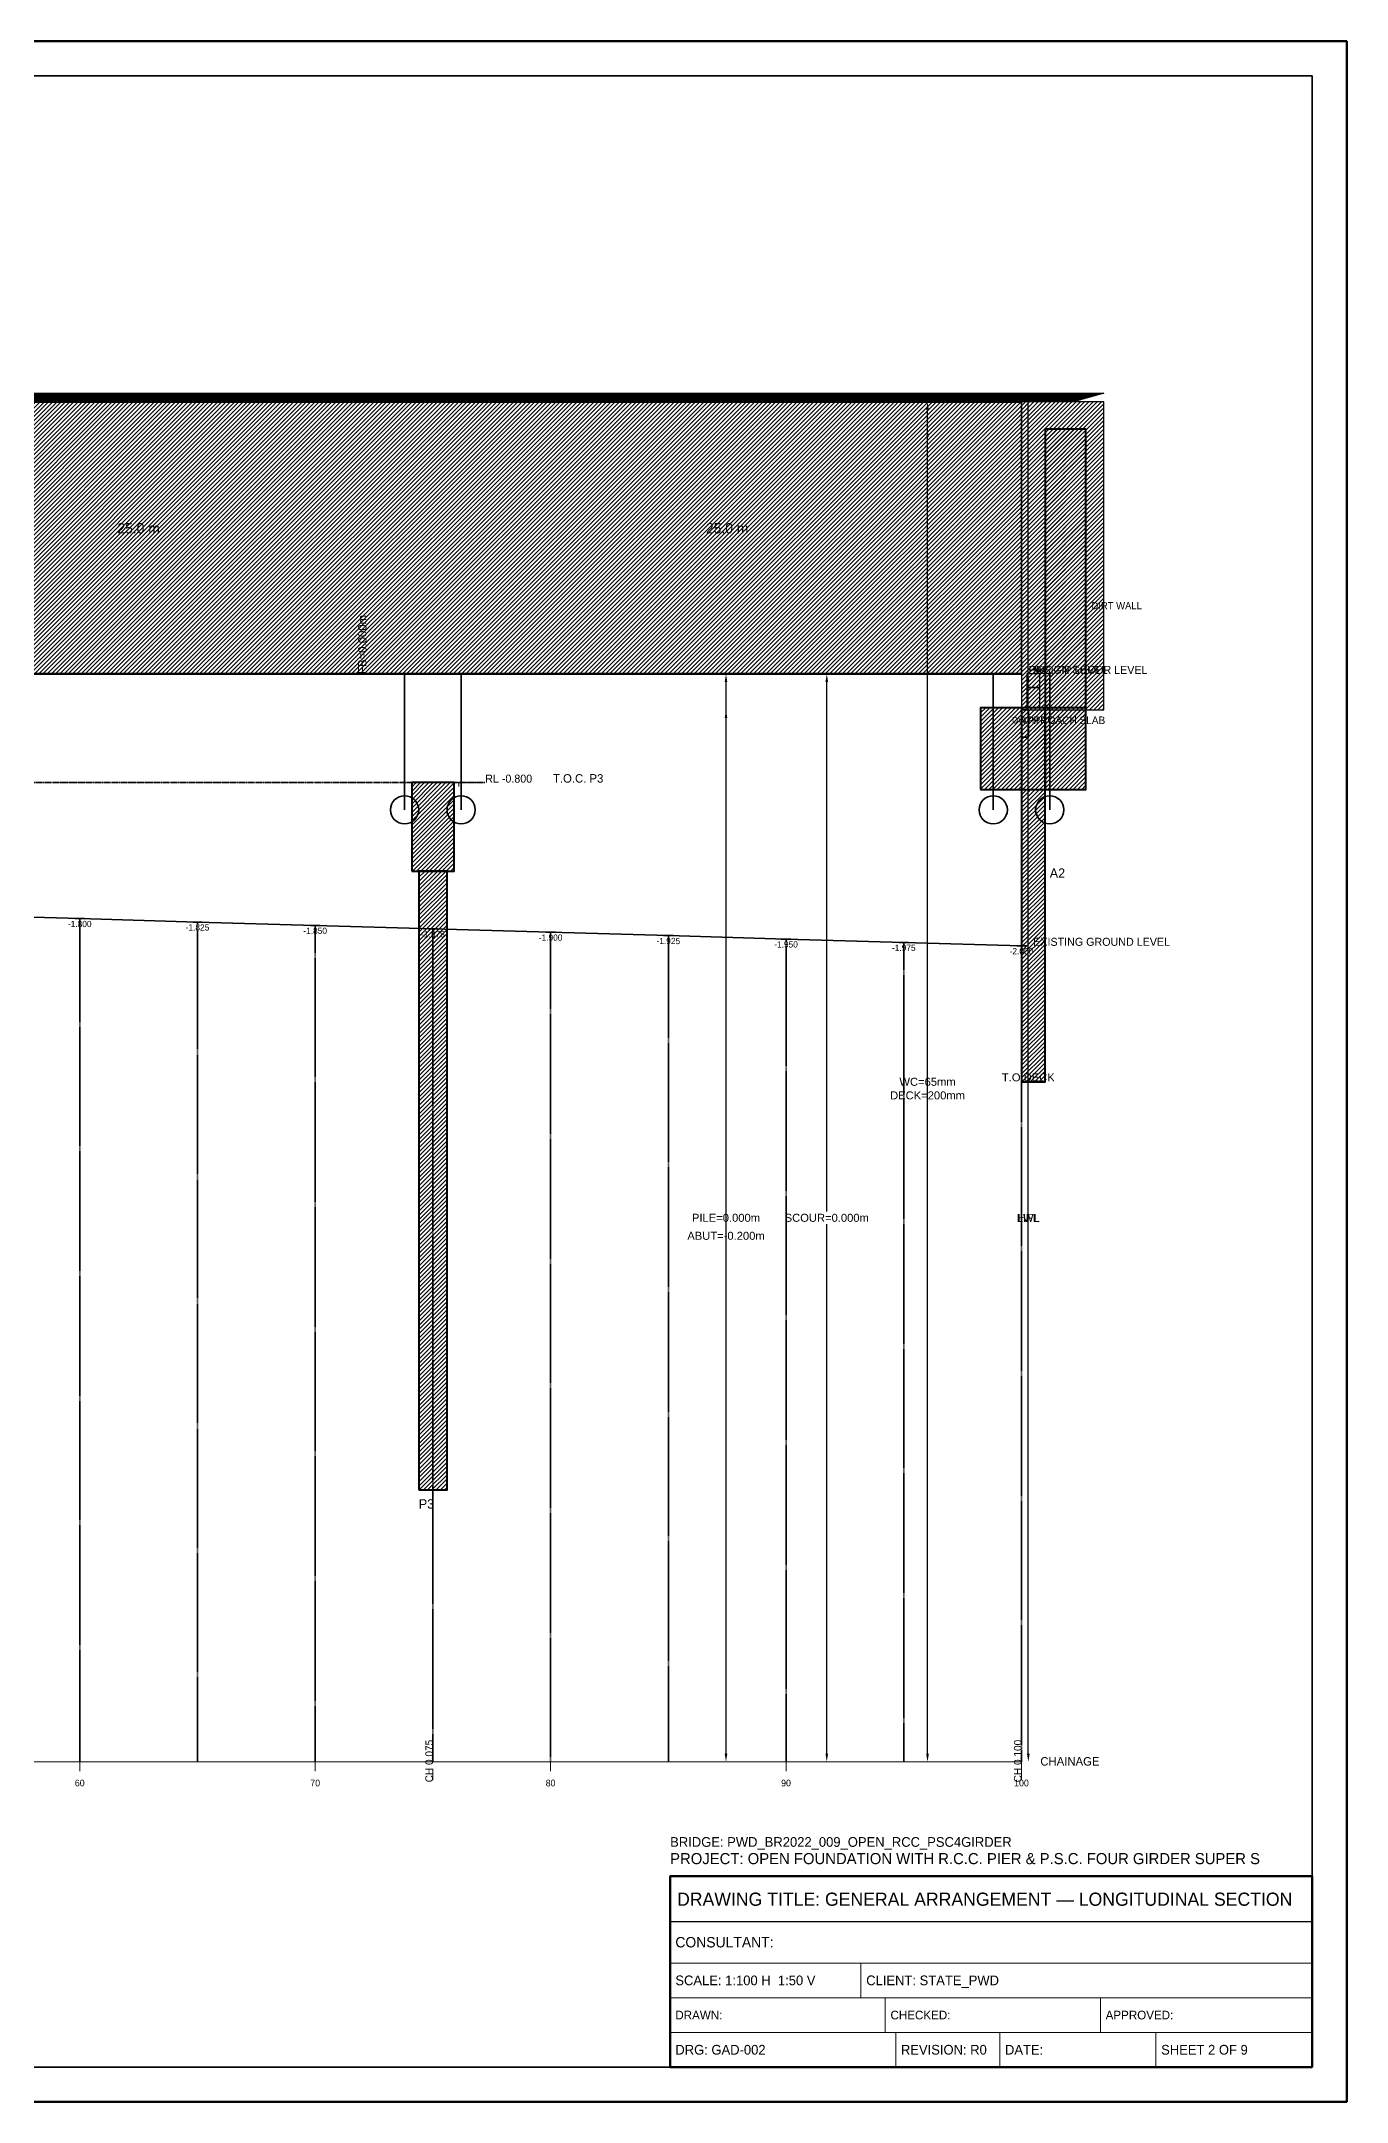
# Model space of a CAD drawing. Header units: metres. Extents: x 0 to 841, y 0 to 594.
# Drawn here: x 465 to 841, y 0 to 594 of the extents above; entities that cross this region are included whole.
import ezdxf
from ezdxf.enums import TextEntityAlignment as Align

# ---------------------------------------------------------------- set-up
doc = ezdxf.new("R2010")
doc.units = ezdxf.units.M
doc.linetypes.add('DASHED', pattern=[0.5, 0.375, -0.125])
doc.linetypes.add('DASHED2', pattern=[0.25, 0.1875, -0.0625])
for name, color, linetype, lineweight in [('ABUT-PROF', 4, 'Continuous', 50), ('BORDER-INNER', 7, 'Continuous', 35), ('BORDER-OUTER', 7, 'Continuous', 70), ('CIVIL-CHAINAGE', 7, 'Continuous', 18), ('CIVIL-GROUND', 3, 'Continuous', 35), ('CIVIL-HFL', 5, 'DASHED', 25), ('CIVIL-LWL', 4, 'DASHED', 18), ('CIVIL-ROAD', 7, 'Continuous', 25), ('CIVIL-SCOUR', 1, 'DASHED2', 18), ('DIM-CHAINAGE', 3, 'Continuous', 18), ('DIM-LEVEL', 3, 'Continuous', 18), ('DIM-LINEAR', 3, 'Continuous', 18), ('FOUND-PILE', 4, 'Continuous', 35), ('STRUC-HATCHING', 8, 'Continuous', 18), ('STRUC-SECTION', 2, 'Continuous', 35), ('SUB-ABUT', 3, 'Continuous', 35), ('SUB-BEARING', 5, 'Continuous', 25), ('SUB-DIRT-WALL', 3, 'Continuous', 35), ('SUB-PIER', 2, 'Continuous', 35), ('SUPER-DECK', 2, 'Continuous', 50), ('SUPER-WEARING', 8, 'Continuous', 25), ('TEXT-GENERAL', 7, 'Continuous', 18), ('TEXT-HEADER', 7, 'Continuous', 25), ('TEXT-LEVEL', 5, 'Continuous', 18), ('TEXT-SPEC', 7, 'Continuous', 13), ('TEXT-TITLE', 7, 'Continuous', 25), ('TITLEBLK-BOX', 7, 'Continuous', 50), ('TITLEBLK-TEXT', 7, 'Continuous', 18)]:
    doc.layers.add(name, color=color, linetype=linetype, lineweight=lineweight)
doc.styles.add('BRIDGE_STD', font='Arial.ttf')
doc.dimstyles.new('pmb100', dxfattribs={"dimtxt": 2.5, "dimasz": 0.9375, "dimexe": 2.5, "dimexo": 2.5, "dimtad": 0, "dimtih": 1, "dimdec": 0, "dimtxsty": 'BRIDGE_STD', "dimcen": 2.5, "dimazin": 3, "dimtfac": 1, "dimtmove": 0, "dimatfit": 3})

msp = doc.modelspace()

# ---------------------------------------------------------------- hatches: boundary and pattern name
at = {"layer": 'STRUC-HATCHING'}
h = msp.add_hatch(dxfattribs=at)
h.set_pattern_fill('ANSI31', scale=0.271402)
h.paths.add_polyline_path([(68.75, 411.63), (747.25, 411.63), (747.25, 490.04), (68.75, 490.04)])
h = msp.add_hatch(dxfattribs=at)
h.set_pattern_fill('ANSI31', scale=0.271402)
h.paths.add_polyline_path([(747.25, 401.25), (771, 401.25), (771, 490.04), (747.25, 490.04)])
h = msp.add_hatch(dxfattribs=at)
h.set_pattern_fill('ANSI31', scale=0.271402)
h.paths.add_polyline_path([(754.04, 378.31), (765.8, 378.31), (765.8, 482.2), (754.04, 482.2)])
h = msp.add_hatch(dxfattribs=at)
h.set_pattern_fill('ANSI31', scale=0.271402)
h.paths.add_polyline_path([(735.49, 378.31), (765.8, 378.31), (765.8, 401.83), (735.49, 401.83)])
h = msp.add_hatch(dxfattribs=at)
h.set_pattern_fill('ANSI31', scale=0.271402)
h.paths.add_polyline_path([(747.25, 294.02), (754.04, 294.02), (754.04, 401.83), (747.25, 401.83)])
h = msp.add_hatch(dxfattribs=at)
h.set_pattern_fill('ANSI31', scale=0.271402)
h.paths.add_polyline_path([(571.52, 354.79), (583.73, 354.79), (583.73, 380.27), (571.52, 380.27)])
h = msp.add_hatch(dxfattribs=at)
h.set_pattern_fill('ANSI31', scale=0.271402)
h.paths.add_polyline_path([(573.56, 176.41), (581.7, 176.41), (581.7, 354.79), (573.56, 354.79)])
at = {"layer": 'SUPER-WEARING'}
h = msp.add_hatch(dxfattribs=at)
h.set_pattern_fill('SOLID')
h.paths.add_polyline_path([(45, 492.59), (771, 492.59), (762.18, 490.04), (53.82, 490.04)])

# ---------------------------------------------------------------- linework, layer by layer
at = {"layer": 'ABUT-PROF', "lineweight": 35}
msp.add_lwpolyline([(747.25, 393.4), (749.29, 393.4), (749.29, 401.25), (747.25, 401.25), (747.25, 393.4)], dxfattribs=at)
at = {"layer": 'BORDER-INNER'}
msp.add_lwpolyline([(10, 10), (831, 10), (831, 584), (10, 584), (10, 10)], dxfattribs=at)
at = {"layer": 'BORDER-OUTER'}
msp.add_lwpolyline([(0, 0), (841, 0), (841, 594), (0, 594), (0, 0)], dxfattribs=at)
at = {"layer": 'CIVIL-CHAINAGE'}
for p, q in [((45, 98), (747.25, 98)), ((475.85, 98), (475.85, 95.29)), ((543.7, 98), (543.7, 95.29)), ((577.63, 96), (577.63, 92.74)), ((611.55, 98), (611.55, 95.29)), ((679.4, 98), (679.4, 95.29)), ((747.25, 98), (747.25, 95.29)), ((747.25, 96), (747.25, 92.74))]:
    msp.add_line(p, q, dxfattribs=at)
at = {"layer": 'CIVIL-GROUND', "color": 3}
for p, q in [((474.49, 341.07), (477.21, 341.07)), ((508.42, 340.09), (511.13, 340.09)), ((542.34, 339.11), (545.06, 339.11)), ((576.27, 338.13), (578.98, 338.13)), ((610.19, 337.15), (612.91, 337.15)), ((644.12, 336.17), (646.83, 336.17)), ((678.04, 335.19), (680.76, 335.19)), ((711.97, 334.21), (714.68, 334.21)), ((745.9, 333.23), (748.61, 333.23))]:
    msp.add_line(p, q, dxfattribs=at)
at = {"layer": 'CIVIL-GROUND', "color": 8, "linetype": 'DASHED2'}
for p, q in [((475.85, 341.07), (475.85, 98)), ((509.78, 340.09), (509.78, 98)), ((543.7, 339.11), (543.7, 98)), ((577.63, 338.13), (577.63, 98)), ((611.55, 337.15), (611.55, 98)), ((645.48, 336.17), (645.48, 98)), ((679.4, 335.19), (679.4, 98)), ((713.33, 334.21), (713.33, 98)), ((747.25, 333.23), (747.25, 98))]:
    msp.add_line(p, q, dxfattribs=at)
at = {"layer": 'CIVIL-GROUND', "color": 3}
msp.add_lwpolyline([(68.75, 352.83), (102.67, 351.85), (136.6, 350.87), (170.52, 349.89), (204.45, 348.91), (238.37, 347.93), (272.3, 346.95), (306.22, 345.97), (340.15, 344.99), (374.07, 344.01), (408, 343.03), (441.93, 342.05), (475.85, 341.07), (509.78, 340.09), (543.7, 339.11), (577.63, 338.13), (611.55, 337.15), (645.48, 336.17), (679.4, 335.19), (713.33, 334.21), (747.25, 333.23)], dxfattribs=at)
at = {"layer": 'CIVIL-HFL', "color": 5}
msp.add_line((45, 411.63), (747.25, 411.63), dxfattribs=at)
at = {"layer": 'CIVIL-LWL', "color": 4}
msp.add_line((45, 411.63), (747.25, 411.63), dxfattribs=at)
at = {"layer": 'CIVIL-ROAD', "lineweight": 25}
msp.add_lwpolyline([(747.25, 401.25), (771, 401.25), (771, 490.04), (747.25, 490.04), (747.25, 401.25)], dxfattribs=at)
at = {"layer": 'CIVIL-SCOUR', "color": 1}
msp.add_line((45, 411.63), (747.25, 411.63), dxfattribs=at)
at = {"layer": 'DIM-LEVEL'}
for p, q in [((578.17, 380.27), (592.01, 380.27)), ((585.09, 380.27), (585.09, 379.12))]:
    msp.add_line(p, q, dxfattribs=at)
at = {"layer": 'DIM-LINEAR'}
for p, q in [((543.7, 411.63), (557.27, 411.63)), ((543.7, 411.63), (557.27, 411.63)), ((555.32, 411.63), (559.23, 411.63)), ((555.32, 411.63), (559.23, 411.63))]:
    msp.add_line(p, q, dxfattribs=at)
at = {"layer": 'FOUND-PILE', "lineweight": 35}
for p, q in [((569.48, 372.43), (569.48, 411.63)), ((585.77, 372.43), (585.77, 411.63)), ((739.11, 372.43), (739.11, 411.63)), ((755.39, 372.43), (755.39, 411.63))]:
    msp.add_line(p, q, dxfattribs=at)
at = {"layer": 'FOUND-PILE'}
for centre in [(569.48, 372.43), (585.77, 372.43), (739.11, 372.43), (755.39, 372.43)]:
    msp.add_circle(centre, 4.07, dxfattribs=at)
at = {"layer": 'STRUC-SECTION', "color": 8, "linetype": 'DASHED'}
msp.add_line((592.55, 380.27), (38.21, 380.27), dxfattribs=at)
at = {"layer": 'SUB-ABUT', "lineweight": 30}
msp.add_lwpolyline([(748.78, 401.83), (752.51, 401.83), (752.51, 407.71), (748.78, 407.71), (748.78, 401.83)], dxfattribs=at)
at = {"layer": 'SUB-ABUT', "lineweight": 40}
for points in [[(735.49, 378.31), (765.8, 378.31), (765.8, 401.83), (735.49, 401.83), (735.49, 378.31)], [(747.25, 294.02), (754.04, 294.02), (754.04, 401.83), (747.25, 401.83), (747.25, 294.02)]]:
    msp.add_lwpolyline(points, dxfattribs=at)
at = {"layer": 'SUB-BEARING', "lineweight": 30}
msp.add_lwpolyline([(748.78, 407.71), (752.51, 407.71), (752.51, 411.63), (748.78, 411.63), (748.78, 407.71)], dxfattribs=at)
at = {"layer": 'SUB-DIRT-WALL', "lineweight": 40}
msp.add_lwpolyline([(754.04, 378.31), (765.8, 378.31), (765.8, 482.2), (754.04, 482.2), (754.04, 378.31)], dxfattribs=at)
at = {"layer": 'SUB-PIER', "lineweight": 40}
for points in [[(571.52, 354.79), (583.73, 354.79), (583.73, 380.27), (571.52, 380.27), (571.52, 354.79)], [(573.56, 176.41), (581.7, 176.41), (581.7, 354.79), (573.56, 354.79), (573.56, 176.41)]]:
    msp.add_lwpolyline(points, dxfattribs=at)
at = {"layer": 'SUPER-DECK'}
for p, q in [((68.75, 490.04), (747.25, 490.04)), ((68.75, 411.63), (747.25, 411.63))]:
    msp.add_line(p, q, dxfattribs=at)
at = {"layer": 'SUPER-DECK', "lineweight": 25}
msp.add_line((747.25, 411.63), (747.25, 490.04), dxfattribs=at)
at = {"layer": 'SUPER-WEARING', "lineweight": 25}
msp.add_lwpolyline([(45, 492.59), (771, 492.59), (762.18, 490.04), (53.82, 490.04), (45, 492.59)], dxfattribs=at)
at = {"layer": 'TITLEBLK-BOX', "lineweight": 50}
msp.add_lwpolyline([(646, 10), (831, 10), (831, 65), (646, 65), (646, 10)], dxfattribs=at)
at = {"layer": 'TITLEBLK-BOX', "lineweight": 30}
msp.add_lwpolyline([(646, 52), (831, 52), (831, 65), (646, 65), (646, 52)], dxfattribs=at)
at = {"layer": 'TITLEBLK-BOX', "lineweight": 18}
for points in [[(646, 40), (831, 40), (831, 52), (646, 52), (646, 40)], [(646, 30), (701, 30), (701, 40), (646, 40), (646, 30)], [(701, 30), (831, 30), (831, 40), (701, 40), (701, 30)], [(646, 20), (708, 20), (708, 30), (646, 30), (646, 20)], [(708, 20), (770, 20), (770, 30), (708, 30), (708, 20)], [(770, 20), (831, 20), (831, 30), (770, 30), (770, 20)], [(646, 10), (711, 10), (711, 20), (646, 20), (646, 10)], [(711, 10), (741, 10), (741, 20), (711, 20), (711, 10)], [(741, 10), (786, 10), (786, 20), (741, 20), (741, 10)], [(786, 10), (831, 10), (831, 20), (786, 20), (786, 10)]]:
    msp.add_lwpolyline(points, dxfattribs=at)

# ---------------------------------------------------------------- texts
at = {"layer": 'CIVIL-GROUND', "color": 3}
msp.add_text('EXISTING GROUND LEVEL', height=2.3069, dxfattribs=at).set_placement((750.64, 333.23))
at = {"layer": 'CIVIL-HFL', "color": 5}
msp.add_text('HFL', height=2.307, dxfattribs=at).set_placement((749.29, 411.63))
at = {"layer": 'CIVIL-LWL', "color": 4}
msp.add_text('LWL', height=2.307, dxfattribs=at).set_placement((749.29, 411.63))
at = {"layer": 'CIVIL-SCOUR', "color": 1}
msp.add_text('DESIGN SCOUR LEVEL', height=2.3069, dxfattribs=at).set_placement((749.29, 411.63))
at = {"layer": 'DIM-CHAINAGE'}
for s, p in [('CH 0.075', (577.63, 92.09)), ('CH 0.100', (747.25, 92.09))]:
    msp.add_text(s, height=2.171, rotation=90, dxfattribs=at).set_placement(p)
at = {"layer": 'DIM-LINEAR'}
msp.add_text('FB=0.000m', height=2.443, rotation=90, dxfattribs=at).set_placement((558.49, 411.63))
at = {"layer": 'TEXT-GENERAL'}
for p in [(492.81, 452.11), (662.44, 452.11)]:
    msp.add_text('25.0 m', height=2.985, dxfattribs=at).set_placement(p, align=Align.CENTER)
for s, height, p in [('PILE TIP LEVEL', 2.3069, (749.29, 411.63)), ('A2', 2.714, (755.39, 352.83)), ('P3', 2.714, (573.56, 170.98))]:
    msp.add_text(s, height=height, dxfattribs=at).set_placement(p)
at = {"layer": 'TEXT-HEADER'}
msp.add_text('T.O.C. P3', height=2.443, dxfattribs=at).set_placement((612.23, 380.27))
at = {"layer": 'TEXT-LEVEL'}
for s, height, p in [('RL -0.800', 2.307, (592.7, 380.27)), ('CHAINAGE', 2.443, (752.68, 96.91))]:
    msp.add_text(s, height=height, dxfattribs=at).set_placement(p)
at = {"layer": 'TEXT-LEVEL', "color": 8}
for s, p in [('-1.800', (475.85, 338.62)), ('-1.825', (509.78, 337.64)), ('-1.850', (543.7, 336.66)), ('-1.875', (577.63, 335.68)), ('-1.900', (611.55, 334.7)), ('-1.925', (645.48, 333.72)), ('-1.950', (679.4, 332.74)), ('-1.975', (713.33, 331.76)), ('-2.000', (747.25, 330.78))]:
    msp.add_text(s, height=1.8, dxfattribs=at).set_placement(p, align=Align.CENTER)
at = {"layer": 'TEXT-LEVEL'}
for s, p in [('60', (475.85, 90.94)), ('70', (543.7, 90.94)), ('80', (611.55, 90.94)), ('90', (679.4, 90.94)), ('100', (747.25, 90.94))]:
    msp.add_text(s, height=1.9, dxfattribs=at).set_placement(p, align=Align.CENTER)
at = {"layer": 'TEXT-SPEC'}
msp.add_text('DIRT WALL', height=2.036, dxfattribs=at).set_placement((767.43, 430.26))
at = {"layer": 'TEXT-SPEC', "color": 4}
msp.add_text('DWTH', height=1.9, dxfattribs=at).set_placement((748.27, 397.32), align=Align.CENTER)
at = {"layer": 'TEXT-SPEC'}
msp.add_text('APPROACH SLAB', height=2.1712, dxfattribs=at).set_placement((759.13, 397.17), align=Align.CENTER)
at = {"layer": 'TEXT-TITLE'}
for s, height, p in [('PROJECT: OPEN FOUNDATION WITH R.C.C. PIER & P.S.C. FOUR GIRDER SUPER S', 3.2, (646, 68.5)), ('DRAWING TITLE: GENERAL ARRANGEMENT — LONGITUDINAL SECTION', 3.8, (648, 56.5))]:
    msp.add_text(s, height=height, dxfattribs=at).set_placement(p)
at = {"layer": 'TITLEBLK-TEXT'}
for s, height, p in [('BRIDGE: PWD_BR2022_009_OPEN_RCC_PSC4GIRDER', 2.8, (646, 73.5)), ('CONSULTANT: ', 3, (647.5, 44.5)), ('SCALE: 1:100 H  1:50 V', 2.8, (647.5, 33.6)), ('CLIENT: STATE_PWD', 2.8, (702.5, 33.6)), ('DRAWN: ', 2.5, (647.5, 23.75)), ('CHECKED: ', 2.5, (709.5, 23.75)), ('APPROVED: ', 2.5, (771.5, 23.75)), ('DRG: GAD-002', 2.8, (647.5, 13.6)), ('REVISION: R0', 2.8, (712.5, 13.6)), ('DATE: ', 2.8, (742.5, 13.6)), ('SHEET 2 OF 9', 2.8, (787.5, 13.6))]:
    msp.add_text(s, height=height, dxfattribs=at).set_placement(p)

# ---------------------------------------------------------------- dimensions: what is measured, and where the dimension line sits
at = {"layer": 'DIM-LINEAR'}
for base, p1, p2, text in [((720.18, 98), (720.18, 98), (720.18, 490.04), 'WC=65mm'), ((749.22, 98), (749.22, 98), (749.22, 492.59), 'T.O.DECK'), ((720.18, 98), (720.18, 98), (720.18, 482.2), 'DECK=200mm'), ((662.1, 98), (662.1, 98), (662.1, 411.63), 'PILE=0.000m'), ((691.14, 98), (691.14, 98), (691.14, 411.63), 'SCOUR=0.000m'), ((749.22, 98), (749.22, 98), (749.22, 411.63), 'LWL'), ((749.22, 98), (749.22, 98), (749.22, 411.63), 'HFL'), ((662.1, 98), (662.1, 98), (662.1, 401.25), 'ABUT=-0.200m')]:
    msp.add_linear_dim(base=base, p1=p1, p2=p2, angle=90, text=text, dimstyle='pmb100', override={"dimtxt": 2.306916, "dimasz": 2.306916, "dimgap": 0.922766, "dimclrt": 3}, dxfattribs=at).render()

doc.saveas('drawing.dxf')
